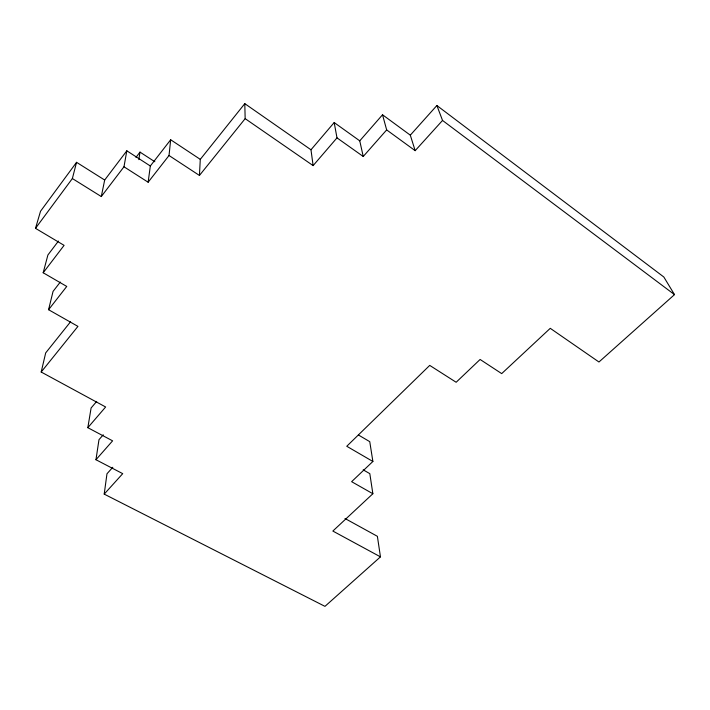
<?xml version="1.0" encoding="UTF-8"?>
<svg xmlns="http://www.w3.org/2000/svg" width="710" height="710" viewBox="0 0 710 710"><rect width="100%" height="100%" fill="white"/><g stroke="black" fill="none" stroke-linecap="round" stroke-linejoin="round"><path stroke-width="1.06" d="M200.282 159.368L170.675 139.763L169.024 155.508L199.439 175.45L200.282 159.368L244.79 103.642L310.98 149.783L313.128 165.616L336.993 137.864L334.179 122.546L310.98 149.783M150.325 165.998L126.824 150.804L123.984 166.779L148.141 182.23L150.325 165.998L170.675 139.763M344.998 518.504L377.383 536.316L380.462 556.862L324.967 606.358L104.201 494.116L106.979 473.774L112.783 467.295M104.201 494.116L122.724 473.65L95.957 459.734L98.983 439.694L103.234 434.822M138.832 159.635L140.003 152.109L154.851 161.756M95.957 459.734L112.606 440.839L87.836 427.686L91.102 407.975L96.684 401.425M104.681 180.038L76.556 162.315L72.367 178.538L101.29 196.546L104.681 180.038L126.824 150.804M87.836 427.686L105.63 406.981L41.189 372.031L45.688 352.905L70.592 321.728M41.189 372.031L77.94 326.378L48.573 309.711L53.055 291.402L60.297 282.065M48.573 309.711L66.749 286.441L43.186 272.764L47.898 254.996L58.442 241.072M43.186 272.764L64.086 245.358L35.5 228.336L40.532 211.252L76.556 162.315M35.5 228.336L72.367 178.538M101.29 196.546L123.984 166.779M135.965 157.389L140.003 152.109M148.141 182.23L169.024 155.508M199.439 175.45L245.163 118.65L244.79 103.642M382.521 114.771L386.666 129.912L363.236 156.493L359.757 140.846L382.521 114.771L410.309 135.166L415.164 150.671L442.534 120.443L436.881 105.515L410.309 135.166M358.39 434.964L369.759 441.664L372.883 461.464L351.627 481.682L372.865 493.734L332.848 531.053L380.462 556.862M436.881 105.515L663.823 276.998L674.5 294.623L598.956 362.002L550.259 328.322L501.695 373.611L480.111 359.464L456.148 382.264L429.727 365.393L346.755 446.27L372.883 461.464M363.192 469.842L369.812 473.65L372.865 493.734M245.163 118.65L313.128 165.616M336.993 137.864L363.236 156.493M334.179 122.546L359.757 140.846M386.666 129.912L415.164 150.671M442.534 120.443L674.5 294.623"/></g></svg>
